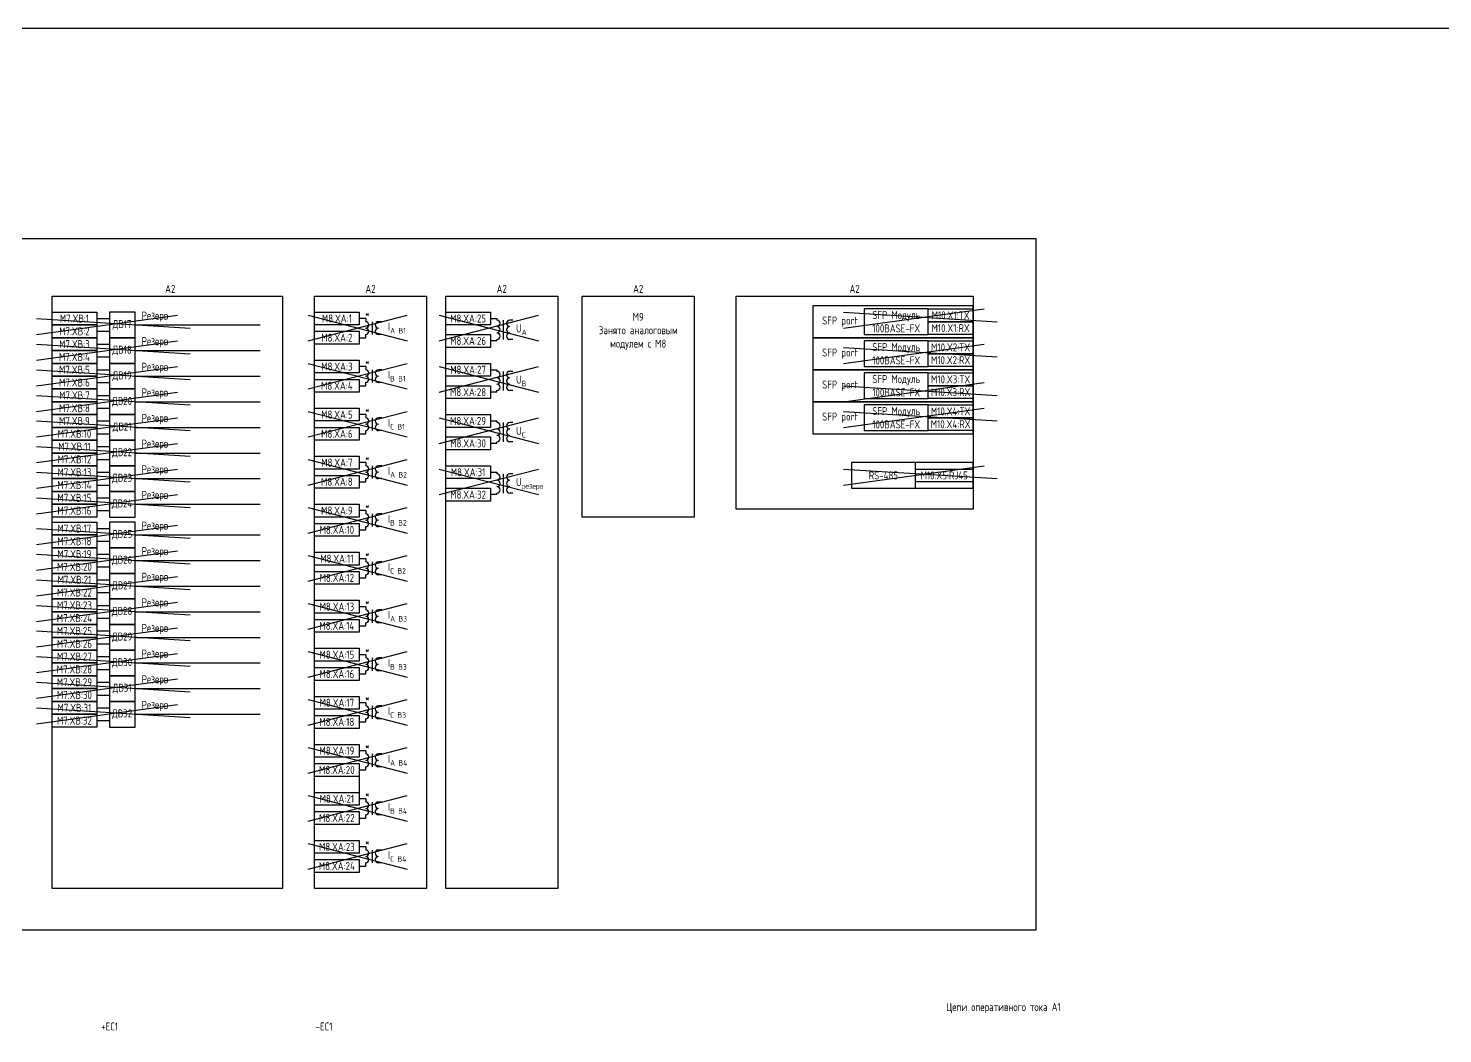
# Model space of a CAD drawing. Header units: millimetres. Extents: x -1533 to 5846, y -90 to 586.
# Drawn here: x 665.6 to 1107.5, y 272 to 586 of the extents above; entities that cross this region are included whole.
import ezdxf

# ---------------------------------------------------------------- set-up
doc = ezdxf.new("R2010")
doc.units = ezdxf.units.MM
doc.styles.add('Gost_type_A', font='GOST_A.TTF')

msp = doc.modelspace()

# ---------------------------------------------------------------- linework, layer by layer
at = {"color": 3}
for p, q in [((668.18, 490.36), (712.18, 496.36)), ((668.18, 495.36), (716.18, 492.36)), ((794.01, 496.36), (825.01, 488.36)), ((794.01, 488.36), (825.01, 496.36)), ((668.18, 482.36), (712.18, 488.36)), ((668.18, 487.36), (716.18, 484.36)), ((668.18, 474.36), (712.18, 480.36)), ((668.18, 479.36), (716.18, 476.36)), ((794.01, 480.36), (825.01, 472.36)), ((794.01, 472.36), (825.01, 480.36)), ((668.18, 466.36), (712.18, 472.36)), ((668.18, 471.36), (716.18, 468.36)), ((668.18, 458.36), (712.18, 464.36)), ((794.01, 464.36), (825.01, 456.36)), ((794.01, 456.36), (825.01, 464.36)), ((668.18, 463.36), (716.18, 460.36)), ((668.18, 450.36), (712.18, 456.36)), ((668.18, 455.36), (716.18, 452.36)), ((668.18, 442.36), (712.18, 448.36)), ((668.18, 447.36), (716.18, 444.36)), ((794.01, 448.36), (825.01, 440.36)), ((794.01, 440.36), (825.01, 448.36)), ((668.18, 434.36), (712.18, 440.36)), ((668.18, 439.36), (716.18, 436.36)), ((668.18, 424.78), (712.18, 430.78)), ((668.18, 429.78), (716.18, 426.78)), ((668.18, 416.78), (712.18, 422.78)), ((668.18, 421.78), (716.18, 418.78)), ((668.18, 408.78), (712.18, 414.78)), ((668.18, 413.78), (716.18, 410.78)), ((668.18, 400.78), (712.18, 406.78)), ((668.18, 405.78), (716.18, 402.78)), ((668.18, 392.78), (712.18, 398.78)), ((668.18, 397.78), (716.18, 394.78)), ((668.18, 384.78), (712.18, 390.78)), ((668.18, 389.78), (716.18, 386.78)), ((668.18, 376.78), (712.18, 382.78)), ((668.18, 381.78), (716.18, 378.78)), ((668.18, 368.78), (712.18, 374.78)), ((668.18, 373.78), (716.18, 370.78)), ((753.01, 361.36), (784.01, 353.36)), ((753.01, 353.36), (784.01, 361.36)), ((753.01, 346.36), (784.01, 338.36)), ((753.01, 338.36), (784.01, 346.36)), ((753.01, 331.36), (784.01, 323.36)), ((753.01, 323.36), (784.01, 331.36))]:
    msp.add_line(p, q, dxfattribs=at)
for p, q in [((687.01, 495.36), (691.01, 495.36)), ((771.01, 495.36), (769.01, 495.36)), ((687.01, 491.36), (691.01, 491.36)), ((699.01, 493.36), (738.01, 493.36)), ((687.01, 487.36), (691.01, 487.36)), ((769.01, 489.36), (771.01, 489.36)), ((687.01, 483.36), (691.01, 483.36)), ((699.01, 485.36), (738.01, 485.36)), ((687.01, 479.36), (691.01, 479.36)), ((699.01, 477.36), (738.01, 477.36)), ((771.01, 480.36), (769.01, 480.36)), ((687.01, 475.36), (691.01, 475.36)), ((769.01, 474.36), (771.01, 474.36)), ((687.01, 471.36), (691.01, 471.36)), ((699.01, 469.36), (738.01, 469.36)), ((687.01, 467.36), (691.01, 467.36)), ((771.01, 465.36), (769.01, 465.36)), ((687.01, 463.36), (691.01, 463.36)), ((699.01, 461.36), (738.01, 461.36)), ((687.01, 459.36), (691.01, 459.36)), ((687.01, 455.36), (691.01, 455.36)), ((769.01, 459.36), (771.01, 459.36)), ((687.01, 451.36), (691.01, 451.36)), ((699.01, 453.36), (738.01, 453.36)), ((687.01, 447.36), (691.01, 447.36)), ((771.01, 450.36), (769.01, 450.36)), ((687.01, 443.36), (691.01, 443.36)), ((699.01, 445.36), (738.01, 445.36)), ((769.01, 444.36), (771.01, 444.36)), ((687.01, 439.36), (691.01, 439.36)), ((687.01, 435.36), (691.01, 435.36)), ((699.01, 437.36), (738.01, 437.36)), ((771.01, 435.36), (769.01, 435.36)), ((687.01, 429.78), (691.01, 429.78)), ((769.01, 429.36), (771.01, 429.36)), ((687.01, 425.78), (691.01, 425.78)), ((699.01, 427.78), (738.01, 427.78)), ((687.01, 421.78), (691.01, 421.78)), ((771.01, 420.36), (769.01, 420.36)), ((687.01, 417.78), (691.01, 417.78)), ((699.01, 419.78), (738.01, 419.78)), ((687.01, 413.78), (691.01, 413.78)), ((699.01, 411.78), (738.01, 411.78)), ((769.01, 414.36), (771.01, 414.36)), ((687.01, 409.78), (691.01, 409.78)), ((687.01, 405.78), (691.01, 405.78)), ((699.01, 403.78), (738.01, 403.78)), ((771.01, 405.36), (769.01, 405.36)), ((687.01, 401.78), (691.01, 401.78)), ((687.01, 397.78), (691.01, 397.78)), ((769.01, 399.36), (771.01, 399.36)), ((687.01, 393.78), (691.01, 393.78)), ((699.01, 395.78), (738.01, 395.78)), ((687.01, 389.78), (691.01, 389.78)), ((771.01, 390.36), (769.01, 390.36)), ((687.01, 385.78), (691.01, 385.78)), ((699.01, 387.78), (738.01, 387.78)), ((687.01, 381.78), (691.01, 381.78)), ((769.01, 384.36), (771.01, 384.36)), ((687.01, 377.78), (691.01, 377.78)), ((699.01, 379.78), (738.01, 379.78)), ((687.01, 373.78), (691.01, 373.78)), ((699.01, 371.78), (738.01, 371.78)), ((771.01, 375.36), (769.01, 375.36)), ((687.01, 369.78), (691.01, 369.78)), ((769.01, 369.36), (771.01, 369.36)), ((771.01, 360.36), (769.01, 360.36)), ((769.01, 354.36), (771.01, 354.36)), ((769.01, 352.36), (769.01, 347.36)), ((771.01, 345.36), (769.01, 345.36)), ((769.01, 339.36), (771.01, 339.36)), ((771.01, 330.36), (769.01, 330.36)), ((769.01, 324.36), (771.01, 324.36))]:
    msp.add_line(p, q)
at = {"color": 6}
for p, q in [((753.01, 496.36), (784.01, 488.36)), ((753.01, 488.36), (784.01, 496.36)), ((920.28, 492.36), (964.28, 498.36)), ((920.28, 497.36), (968.28, 494.36)), ((920.28, 481.36), (964.28, 487.36)), ((920.28, 486.36), (968.28, 483.36)), ((753.01, 481.36), (784.01, 473.36)), ((753.01, 473.36), (784.01, 481.36)), ((920.28, 469.36), (964.28, 475.36)), ((920.28, 474.36), (968.28, 471.36)), ((753.01, 466.36), (784.01, 458.36)), ((753.01, 458.36), (784.01, 466.36)), ((920.28, 461.36), (964.28, 467.36)), ((920.28, 466.36), (968.28, 463.36)), ((753.01, 451.36), (784.01, 443.36)), ((753.01, 443.36), (784.01, 451.36)), ((920.28, 443.36), (964.28, 449.36)), ((920.28, 448.36), (968.28, 445.36)), ((753.01, 436.36), (784.01, 428.36)), ((753.01, 428.36), (784.01, 436.36)), ((753.01, 421.36), (784.01, 413.36)), ((753.01, 413.36), (784.01, 421.36)), ((753.01, 406.36), (784.01, 398.36)), ((753.01, 398.36), (784.01, 406.36)), ((753.01, 391.36), (784.01, 383.36)), ((753.01, 383.36), (784.01, 391.36)), ((753.01, 376.36), (784.01, 368.36)), ((753.01, 368.36), (784.01, 376.36))]:
    msp.add_line(p, q, dxfattribs=at)
at = {"ltscale": 4}
for p, q in [((771.01, 495.36), (771.01, 494.36)), ((810.01, 495.36), (812.01, 495.36)), ((812.01, 495.36), (812.01, 494.86)), ((812.01, 495.36), (812.01, 494.86)), ((771.01, 494.86), (771.01, 494.36)), ((773.01, 494.36), (773.01, 490.36)), ((773.01, 494.36), (773.01, 490.36)), ((776.01, 494.36), (775.01, 494.36)), ((776.01, 494.36), (775.01, 494.36)), ((814.01, 494.86), (814.01, 490.86)), ((814.01, 492.86), (814.01, 488.86)), ((817.01, 494.86), (816.01, 494.86)), ((771.01, 489.36), (771.01, 490.36)), ((776.01, 490.36), (775.01, 490.36)), ((776.01, 490.36), (775.01, 490.36)), ((812.01, 488.36), (810.01, 488.36)), ((812.01, 488.36), (812.01, 488.86)), ((817.01, 488.86), (816.01, 488.86)), ((771.01, 480.36), (771.01, 479.36)), ((771.01, 479.86), (771.01, 479.36)), ((773.01, 479.36), (773.01, 475.36)), ((773.01, 479.36), (773.01, 475.36)), ((776.01, 479.36), (775.01, 479.36)), ((776.01, 479.36), (775.01, 479.36)), ((810.01, 479.36), (812.01, 479.36)), ((812.01, 479.36), (812.01, 478.86)), ((812.01, 479.36), (812.01, 478.86)), ((814.01, 478.86), (814.01, 474.86)), ((817.01, 478.86), (816.01, 478.86)), ((771.01, 474.36), (771.01, 475.36)), ((776.01, 475.36), (775.01, 475.36)), ((776.01, 475.36), (775.01, 475.36)), ((812.01, 472.36), (812.01, 472.86)), ((814.01, 476.86), (814.01, 472.86)), ((817.01, 472.86), (816.01, 472.86)), ((812.01, 472.36), (810.01, 472.36)), ((771.01, 465.36), (771.01, 464.36)), ((771.01, 464.86), (771.01, 464.36)), ((773.01, 464.36), (773.01, 460.36)), ((773.01, 464.36), (773.01, 460.36)), ((776.01, 464.36), (775.01, 464.36)), ((776.01, 464.36), (775.01, 464.36)), ((771.01, 459.36), (771.01, 460.36)), ((776.01, 460.36), (775.01, 460.36)), ((776.01, 460.36), (775.01, 460.36)), ((810.01, 463.36), (812.01, 463.36)), ((812.01, 463.36), (812.01, 462.86)), ((812.01, 463.36), (812.01, 462.86)), ((814.01, 462.86), (814.01, 458.86)), ((814.01, 460.86), (814.01, 456.86)), ((817.01, 462.86), (816.01, 462.86)), ((812.01, 456.36), (810.01, 456.36)), ((812.01, 456.36), (812.01, 456.86)), ((817.01, 456.86), (816.01, 456.86)), ((771.01, 450.36), (771.01, 449.36)), ((771.01, 449.86), (771.01, 449.36)), ((773.01, 449.36), (773.01, 445.36)), ((773.01, 449.36), (773.01, 445.36)), ((776.01, 449.36), (775.01, 449.36)), ((776.01, 449.36), (775.01, 449.36)), ((810.01, 447.36), (812.01, 447.36)), ((812.01, 447.36), (812.01, 446.86)), ((812.01, 447.36), (812.01, 446.86)), ((814.01, 446.86), (814.01, 442.86)), ((817.01, 446.86), (816.01, 446.86)), ((771.01, 444.36), (771.01, 445.36)), ((776.01, 445.36), (775.01, 445.36)), ((776.01, 445.36), (775.01, 445.36)), ((814.01, 444.86), (814.01, 440.86)), ((812.01, 440.36), (810.01, 440.36)), ((812.01, 440.36), (812.01, 440.86)), ((817.01, 440.86), (816.01, 440.86)), ((771.01, 435.36), (771.01, 434.36)), ((771.01, 434.86), (771.01, 434.36)), ((773.01, 434.36), (773.01, 430.36)), ((773.01, 434.36), (773.01, 430.36)), ((776.01, 434.36), (775.01, 434.36)), ((776.01, 434.36), (775.01, 434.36)), ((771.01, 429.36), (771.01, 430.36)), ((776.01, 430.36), (775.01, 430.36)), ((776.01, 430.36), (775.01, 430.36)), ((771.01, 420.36), (771.01, 419.36)), ((771.01, 419.86), (771.01, 419.36)), ((773.01, 419.36), (773.01, 415.36)), ((773.01, 419.36), (773.01, 415.36)), ((776.01, 419.36), (775.01, 419.36)), ((776.01, 419.36), (775.01, 419.36)), ((771.01, 414.36), (771.01, 415.36)), ((776.01, 415.36), (775.01, 415.36)), ((776.01, 415.36), (775.01, 415.36)), ((771.01, 405.36), (771.01, 404.36)), ((771.01, 404.86), (771.01, 404.36)), ((773.01, 404.36), (773.01, 400.36)), ((773.01, 404.36), (773.01, 400.36)), ((776.01, 404.36), (775.01, 404.36)), ((776.01, 404.36), (775.01, 404.36)), ((771.01, 399.36), (771.01, 400.36)), ((776.01, 400.36), (775.01, 400.36)), ((776.01, 400.36), (775.01, 400.36)), ((771.01, 390.36), (771.01, 389.36)), ((771.01, 389.86), (771.01, 389.36)), ((773.01, 389.36), (773.01, 385.36)), ((773.01, 389.36), (773.01, 385.36)), ((776.01, 389.36), (775.01, 389.36)), ((776.01, 389.36), (775.01, 389.36)), ((771.01, 384.36), (771.01, 385.36)), ((776.01, 385.36), (775.01, 385.36)), ((776.01, 385.36), (775.01, 385.36)), ((771.01, 375.36), (771.01, 374.36)), ((771.01, 374.86), (771.01, 374.36)), ((773.01, 374.36), (773.01, 370.36)), ((773.01, 374.36), (773.01, 370.36)), ((776.01, 374.36), (775.01, 374.36)), ((776.01, 374.36), (775.01, 374.36)), ((771.01, 369.36), (771.01, 370.36)), ((776.01, 370.36), (775.01, 370.36)), ((776.01, 370.36), (775.01, 370.36)), ((771.01, 360.36), (771.01, 359.36)), ((771.01, 359.86), (771.01, 359.36)), ((773.01, 359.36), (773.01, 355.36)), ((773.01, 359.36), (773.01, 355.36)), ((776.01, 359.36), (775.01, 359.36)), ((776.01, 359.36), (775.01, 359.36)), ((771.01, 354.36), (771.01, 355.36)), ((776.01, 355.36), (775.01, 355.36)), ((776.01, 355.36), (775.01, 355.36)), ((771.01, 345.36), (771.01, 344.36)), ((771.01, 344.86), (771.01, 344.36)), ((771.01, 339.36), (771.01, 340.36)), ((773.01, 344.36), (773.01, 340.36)), ((773.01, 344.36), (773.01, 340.36)), ((776.01, 344.36), (775.01, 344.36)), ((776.01, 344.36), (775.01, 344.36)), ((776.01, 340.36), (775.01, 340.36)), ((776.01, 340.36), (775.01, 340.36)), ((771.01, 330.36), (771.01, 329.36)), ((771.01, 329.86), (771.01, 329.36)), ((773.01, 329.36), (773.01, 325.36)), ((773.01, 329.36), (773.01, 325.36)), ((776.01, 329.36), (775.01, 329.36)), ((776.01, 329.36), (775.01, 329.36)), ((771.01, 324.36), (771.01, 325.36)), ((776.01, 325.36), (775.01, 325.36)), ((776.01, 325.36), (775.01, 325.36))]:
    msp.add_line(p, q, dxfattribs=at)
for points in [[(-1533, 586), (5845.64, 586), (5845.64, -90), (-1533, -90)], [(210, 520.36), (980.33, 520.36), (980.33, 304.36), (210, 304.36)], [(673.01, 502.36), (745.01, 502.36), (745.01, 317.36), (673.01, 317.36)], [(755.01, 502.36), (790.01, 502.36), (790.01, 317.36), (755.01, 317.36)], [(796.01, 502.36), (831.01, 502.36), (831.01, 317.36), (796.01, 317.36)], [(838.66, 502.36), (873.66, 502.36), (873.66, 433.36), (838.66, 433.36)], [(886.76, 502.36), (960.76, 502.36), (960.76, 435.78), (886.76, 435.78)], [(960.76, 499.36), (910.76, 499.36), (910.76, 489.36), (960.76, 489.36)], [(673.01, 497.36), (687.01, 497.36), (687.01, 493.36), (673.01, 493.36)], [(755.01, 497.36), (769.01, 497.36), (769.01, 493.36), (755.01, 493.36)], [(796.01, 497.36), (810.01, 497.36), (810.01, 493.36), (796.01, 493.36)], [(946.76, 498.36), (960.76, 498.36), (960.76, 494.36), (946.76, 494.36)], [(673.01, 493.36), (687.01, 493.36), (687.01, 489.36), (673.01, 489.36)], [(755.01, 491.36), (769.01, 491.36), (769.01, 487.36), (755.01, 487.36)], [(946.76, 494.36), (960.76, 494.36), (960.76, 490.36), (946.76, 490.36)], [(673.01, 489.36), (687.01, 489.36), (687.01, 485.36), (673.01, 485.36)], [(796.01, 490.36), (810.01, 490.36), (810.01, 486.36), (796.01, 486.36)], [(960.76, 489.36), (910.76, 489.36), (910.76, 479.36), (960.76, 479.36)], [(946.76, 488.36), (960.76, 488.36), (960.76, 484.36), (946.76, 484.36)], [(673.01, 485.36), (687.01, 485.36), (687.01, 481.36), (673.01, 481.36)], [(755.01, 482.36), (769.01, 482.36), (769.01, 478.36), (755.01, 478.36)], [(946.76, 484.36), (960.76, 484.36), (960.76, 480.36), (946.76, 480.36)], [(673.01, 481.36), (687.01, 481.36), (687.01, 477.36), (673.01, 477.36)], [(673.01, 477.36), (687.01, 477.36), (687.01, 473.36), (673.01, 473.36)], [(796.01, 481.36), (810.01, 481.36), (810.01, 477.36), (796.01, 477.36)], [(960.76, 479.36), (910.76, 479.36), (910.76, 469.36), (960.76, 469.36)], [(946.76, 478.36), (960.76, 478.36), (960.76, 474.36), (946.76, 474.36)], [(673.01, 473.36), (687.01, 473.36), (687.01, 469.36), (673.01, 469.36)], [(755.01, 476.36), (769.01, 476.36), (769.01, 472.36), (755.01, 472.36)], [(796.01, 474.36), (810.01, 474.36), (810.01, 470.36), (796.01, 470.36)], [(946.76, 474.36), (960.76, 474.36), (960.76, 470.36), (946.76, 470.36)], [(673.01, 469.36), (687.01, 469.36), (687.01, 465.36), (673.01, 465.36)], [(960.76, 469.36), (910.76, 469.36), (910.76, 459.36), (960.76, 459.36)], [(673.01, 465.36), (687.01, 465.36), (687.01, 461.36), (673.01, 461.36)], [(755.01, 467.36), (769.01, 467.36), (769.01, 463.36), (755.01, 463.36)], [(796.01, 465.36), (810.01, 465.36), (810.01, 461.36), (796.01, 461.36)], [(946.76, 468.36), (960.76, 468.36), (960.76, 464.36), (946.76, 464.36)], [(946.76, 464.36), (960.76, 464.36), (960.76, 460.36), (946.76, 460.36)], [(673.01, 461.36), (687.01, 461.36), (687.01, 457.36), (673.01, 457.36)], [(755.01, 461.36), (769.01, 461.36), (769.01, 457.36), (755.01, 457.36)], [(673.01, 457.36), (687.01, 457.36), (687.01, 453.36), (673.01, 453.36)], [(796.01, 458.36), (810.01, 458.36), (810.01, 454.36), (796.01, 454.36)], [(673.01, 453.36), (687.01, 453.36), (687.01, 449.36), (673.01, 449.36)], [(755.01, 452.36), (769.01, 452.36), (769.01, 448.36), (755.01, 448.36)], [(673.01, 449.36), (687.01, 449.36), (687.01, 445.36), (673.01, 445.36)], [(755.01, 446.36), (769.01, 446.36), (769.01, 442.36), (755.01, 442.36)], [(796.01, 449.36), (810.01, 449.36), (810.01, 445.36), (796.01, 445.36)], [(942.76, 448.36), (960.76, 448.36), (960.76, 444.36), (942.76, 444.36)], [(673.01, 445.36), (687.01, 445.36), (687.01, 441.36), (673.01, 441.36)], [(796.01, 442.36), (810.01, 442.36), (810.01, 438.36), (796.01, 438.36)], [(673.01, 441.36), (687.01, 441.36), (687.01, 437.36), (673.01, 437.36)], [(673.01, 437.36), (687.01, 437.36), (687.01, 433.36), (673.01, 433.36)], [(755.01, 437.36), (769.01, 437.36), (769.01, 433.36), (755.01, 433.36)], [(673.01, 431.78), (687.01, 431.78), (687.01, 427.78), (673.01, 427.78)], [(755.01, 431.36), (769.01, 431.36), (769.01, 427.36), (755.01, 427.36)], [(673.01, 427.78), (687.01, 427.78), (687.01, 423.78), (673.01, 423.78)], [(673.01, 423.78), (687.01, 423.78), (687.01, 419.78), (673.01, 419.78)], [(755.01, 422.36), (769.01, 422.36), (769.01, 418.36), (755.01, 418.36)], [(673.01, 419.78), (687.01, 419.78), (687.01, 415.78), (673.01, 415.78)], [(673.01, 415.78), (687.01, 415.78), (687.01, 411.78), (673.01, 411.78)], [(755.01, 416.36), (769.01, 416.36), (769.01, 412.36), (755.01, 412.36)], [(673.01, 411.78), (687.01, 411.78), (687.01, 407.78), (673.01, 407.78)], [(673.01, 407.78), (687.01, 407.78), (687.01, 403.78), (673.01, 403.78)], [(755.01, 407.36), (769.01, 407.36), (769.01, 403.36), (755.01, 403.36)], [(673.01, 403.78), (687.01, 403.78), (687.01, 399.78), (673.01, 399.78)], [(673.01, 399.78), (687.01, 399.78), (687.01, 395.78), (673.01, 395.78)], [(755.01, 401.36), (769.01, 401.36), (769.01, 397.36), (755.01, 397.36)], [(673.01, 395.78), (687.01, 395.78), (687.01, 391.78), (673.01, 391.78)], [(673.01, 391.78), (687.01, 391.78), (687.01, 387.78), (673.01, 387.78)], [(755.01, 392.36), (769.01, 392.36), (769.01, 388.36), (755.01, 388.36)], [(673.01, 387.78), (687.01, 387.78), (687.01, 383.78), (673.01, 383.78)], [(755.01, 386.36), (769.01, 386.36), (769.01, 382.36), (755.01, 382.36)], [(673.01, 383.78), (687.01, 383.78), (687.01, 379.78), (673.01, 379.78)], [(673.01, 379.78), (687.01, 379.78), (687.01, 375.78), (673.01, 375.78)], [(673.01, 375.78), (687.01, 375.78), (687.01, 371.78), (673.01, 371.78)], [(755.01, 377.36), (769.01, 377.36), (769.01, 373.36), (755.01, 373.36)], [(673.01, 371.78), (687.01, 371.78), (687.01, 367.78), (673.01, 367.78)], [(755.01, 371.36), (769.01, 371.36), (769.01, 367.36), (755.01, 367.36)], [(755.01, 362.36), (769.01, 362.36), (769.01, 358.36), (755.01, 358.36)], [(755.01, 356.36), (769.01, 356.36), (769.01, 352.36), (755.01, 352.36)], [(755.01, 347.36), (769.01, 347.36), (769.01, 343.36), (755.01, 343.36)], [(755.01, 341.36), (769.01, 341.36), (769.01, 337.36), (755.01, 337.36)], [(755.01, 332.36), (769.01, 332.36), (769.01, 328.36), (755.01, 328.36)], [(755.01, 326.36), (769.01, 326.36), (769.01, 322.36), (755.01, 322.36)]]:
    msp.add_lwpolyline(points, close=True)
for points in [[(691.01, 489.36), (699.01, 489.36), (699.01, 497.36), (691.01, 497.36)], [(691.01, 481.36), (699.01, 481.36), (699.01, 489.36), (691.01, 489.36)], [(691.01, 473.36), (699.01, 473.36), (699.01, 481.36), (691.01, 481.36)], [(691.01, 465.36), (699.01, 465.36), (699.01, 473.36), (691.01, 473.36)], [(691.01, 457.36), (699.01, 457.36), (699.01, 465.36), (691.01, 465.36)], [(691.01, 449.36), (699.01, 449.36), (699.01, 457.36), (691.01, 457.36)], [(691.01, 441.36), (699.01, 441.36), (699.01, 449.36), (691.01, 449.36)], [(691.01, 433.36), (699.01, 433.36), (699.01, 441.36), (691.01, 441.36)], [(691.01, 423.78), (699.01, 423.78), (699.01, 431.78), (691.01, 431.78)], [(691.01, 415.78), (699.01, 415.78), (699.01, 423.78), (691.01, 423.78)], [(691.01, 407.78), (699.01, 407.78), (699.01, 415.78), (691.01, 415.78)], [(691.01, 399.78), (699.01, 399.78), (699.01, 407.78), (691.01, 407.78)], [(691.01, 391.78), (699.01, 391.78), (699.01, 399.78), (691.01, 399.78)], [(691.01, 383.78), (699.01, 383.78), (699.01, 391.78), (691.01, 391.78)], [(691.01, 375.78), (699.01, 375.78), (699.01, 383.78), (691.01, 383.78)], [(691.01, 367.78), (699.01, 367.78), (699.01, 375.78), (691.01, 375.78)]]:
    msp.add_lwpolyline(points, close=True, dxfattribs=at)
at = {"linetype": 'Continuous', "ltscale": 4}
for points in [[(926.76, 490.36), (946.76, 490.36), (946.76, 498.36), (926.76, 498.36)], [(926.76, 480.36), (946.76, 480.36), (946.76, 488.36), (926.76, 488.36)], [(926.76, 470.36), (946.76, 470.36), (946.76, 478.36), (926.76, 478.36)], [(926.76, 460.36), (946.76, 460.36), (946.76, 468.36), (926.76, 468.36)], [(922.76, 442.36), (960.76, 442.36), (960.76, 450.36), (922.76, 450.36)], [(922.76, 442.36), (942.76, 442.36), (942.76, 450.36), (922.76, 450.36)]]:
    msp.add_lwpolyline(points, close=True, dxfattribs=at)
at = {"ltscale": 4}
for centre, start, end in [((771.01, 493.36), 270, 90), ((771.01, 493.36), 270, 90), ((771.01, 491.36), 270, 90), ((771.01, 491.36), 270, 90), ((775.01, 493.36), 90, 270), ((775.01, 493.36), 90, 270), ((775.01, 491.36), 90, 270), ((775.01, 491.36), 90, 270), ((812.01, 493.86), 270, 90), ((812.01, 491.86), 270, 90), ((812.01, 489.86), 270, 90), ((816.01, 493.86), 90, 270), ((816.01, 493.86), 90, 270), ((816.01, 491.86), 90, 270), ((816.01, 491.86), 90, 270), ((816.01, 489.86), 90, 270), ((771.01, 478.36), 270, 90), ((771.01, 478.36), 270, 90), ((771.01, 476.36), 270, 90), ((771.01, 476.36), 270, 90), ((775.01, 478.36), 90, 270), ((775.01, 478.36), 90, 270), ((775.01, 476.36), 90, 270), ((775.01, 476.36), 90, 270), ((812.01, 477.86), 270, 90), ((816.01, 477.86), 90, 270), ((816.01, 477.86), 90, 270), ((812.01, 475.86), 270, 90), ((812.01, 473.86), 270, 90), ((816.01, 475.86), 90, 270), ((816.01, 475.86), 90, 270), ((816.01, 473.86), 90, 270), ((771.01, 463.36), 270, 90), ((771.01, 463.36), 270, 90), ((775.01, 463.36), 90, 270), ((775.01, 463.36), 90, 270), ((771.01, 461.36), 270, 90), ((771.01, 461.36), 270, 90), ((775.01, 461.36), 90, 270), ((775.01, 461.36), 90, 270), ((812.01, 461.86), 270, 90), ((812.01, 459.86), 270, 90), ((816.01, 461.86), 90, 270), ((816.01, 461.86), 90, 270), ((816.01, 459.86), 90, 270), ((816.01, 459.86), 90, 270), ((812.01, 457.86), 270, 90), ((816.01, 457.86), 90, 270), ((771.01, 448.36), 270, 90), ((771.01, 448.36), 270, 90), ((771.01, 446.36), 270, 90), ((771.01, 446.36), 270, 90), ((775.01, 448.36), 90, 270), ((775.01, 448.36), 90, 270), ((775.01, 446.36), 90, 270), ((775.01, 446.36), 90, 270), ((812.01, 445.86), 270, 90), ((816.01, 445.86), 90, 270), ((816.01, 445.86), 90, 270), ((812.01, 443.86), 270, 90), ((812.01, 441.86), 270, 90), ((816.01, 443.86), 90, 270), ((816.01, 443.86), 90, 270), ((816.01, 441.86), 90, 270), ((771.01, 433.36), 270, 90), ((771.01, 433.36), 270, 90), ((775.01, 433.36), 90, 270), ((775.01, 433.36), 90, 270), ((771.01, 431.36), 270, 90), ((771.01, 431.36), 270, 90), ((775.01, 431.36), 90, 270), ((775.01, 431.36), 90, 270), ((771.01, 418.36), 270, 90), ((771.01, 418.36), 270, 90), ((771.01, 416.36), 270, 90), ((771.01, 416.36), 270, 90), ((775.01, 418.36), 90, 270), ((775.01, 418.36), 90, 270), ((775.01, 416.36), 90, 270), ((775.01, 416.36), 90, 270), ((771.01, 403.36), 270, 90), ((771.01, 403.36), 270, 90), ((771.01, 401.36), 270, 90), ((771.01, 401.36), 270, 90), ((775.01, 403.36), 90, 270), ((775.01, 403.36), 90, 270), ((775.01, 401.36), 90, 270), ((775.01, 401.36), 90, 270), ((771.01, 388.36), 270, 90), ((771.01, 388.36), 270, 90), ((775.01, 388.36), 90, 270), ((775.01, 388.36), 90, 270), ((771.01, 386.36), 270, 90), ((771.01, 386.36), 270, 90), ((775.01, 386.36), 90, 270), ((775.01, 386.36), 90, 270), ((771.01, 373.36), 270, 90), ((771.01, 373.36), 270, 90), ((771.01, 371.36), 270, 90), ((771.01, 371.36), 270, 90), ((775.01, 373.36), 90, 270), ((775.01, 373.36), 90, 270), ((775.01, 371.36), 90, 270), ((775.01, 371.36), 90, 270), ((771.01, 358.36), 270, 90), ((771.01, 358.36), 270, 90), ((775.01, 358.36), 90, 270), ((775.01, 358.36), 90, 270), ((771.01, 356.36), 270, 90), ((771.01, 356.36), 270, 90), ((775.01, 356.36), 90, 270), ((775.01, 356.36), 90, 270), ((771.01, 343.36), 270, 90), ((771.01, 343.36), 270, 90), ((771.01, 341.36), 270, 90), ((771.01, 341.36), 270, 90), ((775.01, 343.36), 90, 270), ((775.01, 343.36), 90, 270), ((775.01, 341.36), 90, 270), ((775.01, 341.36), 90, 270), ((771.01, 328.36), 270, 90), ((771.01, 328.36), 270, 90), ((771.01, 326.36), 270, 90), ((771.01, 326.36), 270, 90), ((775.01, 328.36), 90, 270), ((775.01, 328.36), 90, 270), ((775.01, 326.36), 90, 270), ((775.01, 326.36), 90, 270)]:
    msp.add_arc(centre, 1, start, end, dxfattribs=at)

# ---------------------------------------------------------------- texts
at = {"char_height": 2.5, "line_spacing_factor": 0.9, "style": 'Gost_type_A'}
for s, insert, width, attachment_point in [('A2', (709.94, 503.36), 73.8762, 8), ('A2', (772.51, 503.36), 35, 8), ('A2', (813.51, 503.36), 35, 8), ('A2', (856.16, 503.36), 35, 8), ('A2', (923.76, 503.36), 74.0002, 8), ('Цепи оперативного тока А1', (970.25, 280), 197.5, 5)]:
    msp.add_mtext(s, dxfattribs=dict(at, insert=insert, width=width, attachment_point=attachment_point))
at = {"char_height": 2.5, "style": 'Gost_type_A'}
for s, insert, width, attachment_point in [('M7.XВ:1', (680.01, 495.36), 14, 5), ('Резерв', (701.01, 494.36), 27.8465, 7), ('M8.XA:1', (762.01, 495.36), 14, 5), ('*', (771.51, 496.86), 3, 5), ('M8.XA:25', (803, 495.36), 14.018, 5), ('M9\\PЗанято аналоговым модулем с М8', (856.16, 491.36), 35, 5), ('SFP port', (924.76, 494.36), 20, 6), ('SFP Mодуль 100BASE-FX', (936.76, 494.36), 19.9998, 5), ('M10.X1:TX', (953.76, 496.36), 14, 5), ('M7.XВ:2', (680.01, 491.36), 14, 5), ('ДВ17', (694.89, 493.36), 7.7588, 5), ('M8.XA:2', (762, 489.36), 14.018, 5), ('\\A1;I{\\H0.7x;\\S^ A B1;}', (778.01, 492.36), 8, 4), ('\\A1;U{\\H0.7x;\\S^ A;}', (818.01, 491.86), 12, 4), ('M10.X1:RX', (953.76, 492.36), 14, 5), ('M7.XВ:3', (680.01, 487.36), 14, 5), ('ДВ18', (694.89, 485.36), 7.7588, 5), ('Резерв', (701.01, 486.36), 27.8465, 7), ('M8.XA:26', (803, 488.36), 14.018, 5), ('SFP Mодуль 100BASE-FX', (936.76, 484.36), 19.9998, 5), ('M10.X2:TX', (953.76, 486.36), 14, 5), ('M7.XВ:4', (680.01, 483.36), 14, 5), ('*', (771.51, 481.86), 3, 5), ('SFP port', (924.76, 484.36), 20, 6), ('M10.X2:RX', (953.76, 482.36), 14, 5), ('M7.XВ:5', (680.01, 479.36), 14, 5), ('ДВ19', (694.89, 477.36), 7.7588, 5), ('Резерв', (701.01, 478.36), 27.8465, 7), ('M8.XA:3', (762.01, 480.36), 14, 5), ('\\A1;I{\\H0.7x;\\S^ B B1;}', (778.01, 477.36), 8, 4), ('M8.XA:27', (803, 479.36), 14.018, 5), ('\\A1;U{\\H0.7x;\\S^ B;}', (818.01, 475.86), 12, 4), ('SFP Mодуль 100BASE-FX', (936.76, 474.36), 19.9998, 5), ('M10.X3:TX', (953.76, 476.36), 14, 5), ('M7.XВ:6', (680.01, 475.36), 14, 5), ('Резерв', (701.01, 470.36), 27.8465, 7), ('M8.XA:4', (762, 474.36), 14.018, 5), ('M8.XA:28', (803, 472.36), 14.018, 5), ('SFP port', (924.76, 474.36), 20, 6), ('M10.X3:RX', (953.76, 472.36), 14, 5), ('M7.XВ:8', (680.01, 467.36), 14, 5), ('M7.XВ:7', (680.01, 471.36), 14, 5), ('ДВ20', (694.89, 469.36), 7.7588, 5), ('M7.XВ:9', (680.01, 463.36), 14, 5), ('Резерв', (701.01, 462.36), 27.8465, 7), ('M8.XA:5', (762.01, 465.36), 14, 5), ('*', (771.51, 466.86), 3, 5), ('\\A1;I{\\H0.7x;\\S^ C B1;}', (778.01, 462.36), 8, 4), ('M8.XA:29', (803, 463.36), 14.018, 5), ('SFP port', (924.76, 464.36), 20, 6), ('SFP Mодуль 100BASE-FX', (936.76, 464.36), 19.9998, 5), ('M10.X4:TX', (953.76, 466.36), 14, 5), ('M7.XВ:10', (680.01, 459.36), 14, 5), ('ДВ21', (694.89, 461.36), 7.7588, 5), ('M8.XA:6', (762, 459.36), 14.018, 5), ('\\A1;U{\\H0.7x;\\S^ C;}', (818.01, 459.86), 12, 4), ('M10.X4:RX', (953.76, 462.36), 14, 5), ('M7.XВ:11', (680.01, 455.36), 14, 5), ('Резерв', (701.01, 454.36), 27.8465, 7), ('M8.XA:30', (803, 456.36), 14.018, 5), ('M7.XВ:12', (680.01, 451.36), 14, 5), ('ДВ22', (694.89, 453.36), 7.7588, 5), ('M8.XA:7', (762.01, 450.36), 14, 5), ('*', (771.51, 451.86), 3, 5), ('M7.XВ:13', (680.01, 447.36), 14, 5), ('ДВ23', (694.89, 445.36), 7.7588, 5), ('Резерв', (701.01, 446.36), 27.8465, 7), ('\\A1;I{\\H0.7x;\\S^ A B2;}', (778.01, 447.36), 8, 4), ('M8.XA:31', (803, 447.36), 14.018, 5), ('RS-485', (932.76, 446.36), 19.9998, 5), ('M10.X5:RJ45', (951.76, 446.36), 18.0002, 5), ('M7.XВ:14', (680.01, 443.36), 14, 5), ('M8.XA:8', (762, 444.36), 14.018, 5), ('\\A1;U{\\H0.7x;\\S^ резерв;}', (818.01, 443.86), 12, 4), ('M7.XВ:15', (680.01, 439.36), 14, 5), ('ДВ24', (694.89, 437.36), 7.7588, 5), ('Резерв', (701.01, 438.36), 27.8465, 7), ('M8.XA:32', (803, 440.36), 14.018, 5), ('M7.XВ:16', (680.01, 435.36), 14, 5), ('M8.XA:9', (762.01, 435.36), 14, 5), ('*', (771.51, 436.86), 3, 5), ('\\A1;I{\\H0.7x;\\S^ B B2;}', (778.01, 432.36), 8, 4), ('M7.XВ:17', (680.01, 429.78), 14, 5), ('ДВ25', (694.89, 427.78), 7.7588, 5), ('Резерв', (701.01, 428.78), 27.8465, 7), ('M8.XA:10', (762, 429.36), 14.018, 5), ('M7.XВ:18', (680.01, 425.78), 14, 5), ('M7.XВ:19', (680.01, 421.78), 14, 5), ('ДВ26', (694.89, 419.78), 7.7588, 5), ('Резерв', (701.01, 420.78), 27.8465, 7), ('M8.XA:11', (762.01, 420.36), 14, 5), ('*', (771.51, 421.86), 3, 5), ('M7.XВ:20', (680.01, 417.78), 14, 5), ('Резерв', (701.01, 412.78), 27.8465, 7), ('M8.XA:12', (762, 414.36), 14.018, 5), ('\\A1;I{\\H0.7x;\\S^ C B2;}', (778.01, 417.36), 8, 4), ('M7.XВ:22', (680.01, 409.78), 14, 5), ('M7.XВ:21', (680.01, 413.78), 14, 5), ('ДВ27', (694.89, 411.78), 7.7588, 5), ('M7.XВ:23', (680.01, 405.78), 14, 5), ('Резерв', (701.01, 404.78), 27.8465, 7), ('M8.XA:13', (762.01, 405.37), 14, 5), ('*', (771.51, 406.86), 3, 5), ('M7.XВ:24', (680.01, 401.78), 14, 5), ('ДВ28', (694.89, 403.78), 7.7588, 5), ('\\A1;I{\\H0.7x;\\S^ A B3;}', (778, 402.39), 8, 4), ('M7.XВ:25', (680.01, 397.78), 14, 5), ('Резерв', (701.01, 396.78), 27.8465, 7), ('M8.XA:14', (762, 399.36), 14.018, 5), ('M7.XВ:26', (680.01, 393.78), 14, 5), ('ДВ29', (694.89, 395.78), 7.7588, 5), ('M7.XВ:27', (680.01, 389.78), 14, 5), ('ДВ30', (694.89, 387.78), 7.7588, 5), ('Резерв', (701.01, 388.78), 27.8465, 7), ('M8.XA:15', (762.01, 390.36), 14, 5), ('*', (771.51, 391.86), 3, 5), ('\\A1;I{\\H0.7x;\\S^ B B3;}', (778.01, 387.36), 8, 4), ('M7.XВ:28', (680.01, 385.78), 14, 5), ('M8.XA:16', (762, 384.36), 14.018, 5), ('M7.XВ:29', (680.01, 381.78), 14, 5), ('ДВ31', (694.89, 379.78), 7.7588, 5), ('Резерв', (701.01, 380.78), 27.8465, 7), ('M7.XВ:30', (680.01, 377.78), 14, 5), ('Резерв', (701.01, 372.78), 27.8465, 7), ('M8.XA:17', (762.01, 375.36), 14, 5), ('*', (771.51, 376.86), 3, 5), ('M7.XВ:31', (680.01, 373.78), 14, 5), ('ДВ32', (694.89, 371.78), 7.7588, 5), ('\\A1;I{\\H0.7x;\\S^ C B3;}', (778.01, 372.36), 8, 4), ('M7.XВ:32', (680.01, 369.78), 14, 5), ('M8.XA:18', (762, 369.36), 14.018, 5), ('M8.XA:19', (762.01, 360.37), 14, 5), ('*', (771.51, 361.86), 3, 5), ('\\A1;I{\\H0.7x;\\S^ A B4;}', (778, 357.39), 8, 4), ('M8.XA:20', (762, 354.36), 14.018, 5), ('M8.XA:21', (762.01, 345.36), 14, 5), ('*', (771.51, 346.86), 3, 5), ('M8.XA:22', (762, 339.36), 14.018, 5), ('\\A1;I{\\H0.7x;\\S^ B B4;}', (778.01, 342.36), 8, 4), ('M8.XA:23', (762.01, 330.36), 14, 5), ('*', (771.51, 331.86), 3, 5), ('\\A1;I{\\H0.7x;\\S^ C B4;}', (778.01, 327.36), 8, 4), ('M8.XA:24', (762, 324.36), 14.018, 5), ('+EC1', (691, 273), 18, 8), ('-EC1', (758, 273), 20, 8)]:
    msp.add_mtext(s, dxfattribs=dict(at, insert=insert, width=width, attachment_point=attachment_point))

doc.saveas('drawing.dxf')
